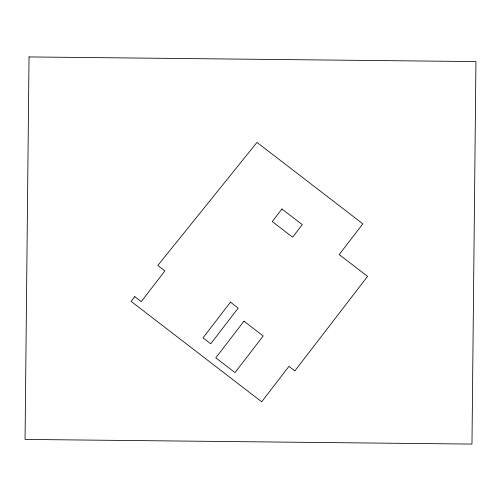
<?xml version="1.0" encoding="UTF-8"?>
<svg xmlns="http://www.w3.org/2000/svg" width="501" height="501" viewBox="0 0 501 501"><rect width="100%" height="100%" fill="white"/><g stroke="black" fill="none" stroke-linecap="round" stroke-linejoin="round"><path stroke-width="0.75" d="M29.033 56.926L25.05 439.427L471.973 444.074L475.95 61.573L29.033 56.926M134.756 296.636L131.118 301.364L261.679 401.796L288.945 366.35L294.851 370.897L367.565 276.377L339.208 254.558L362.843 223.841L256.982 142.409L157.796 265.461L164.885 270.916L141.251 301.64L134.756 296.636M281.938 208.98L272.262 221.555L292.615 237.211L302.291 224.636L281.938 208.98M230.485 302.153L203.005 337.881L210.721 343.818L238.207 308.09L230.485 302.153M243.968 321.191L215.787 357.814L235.007 372.6L263.182 335.977L243.968 321.191"/></g></svg>
